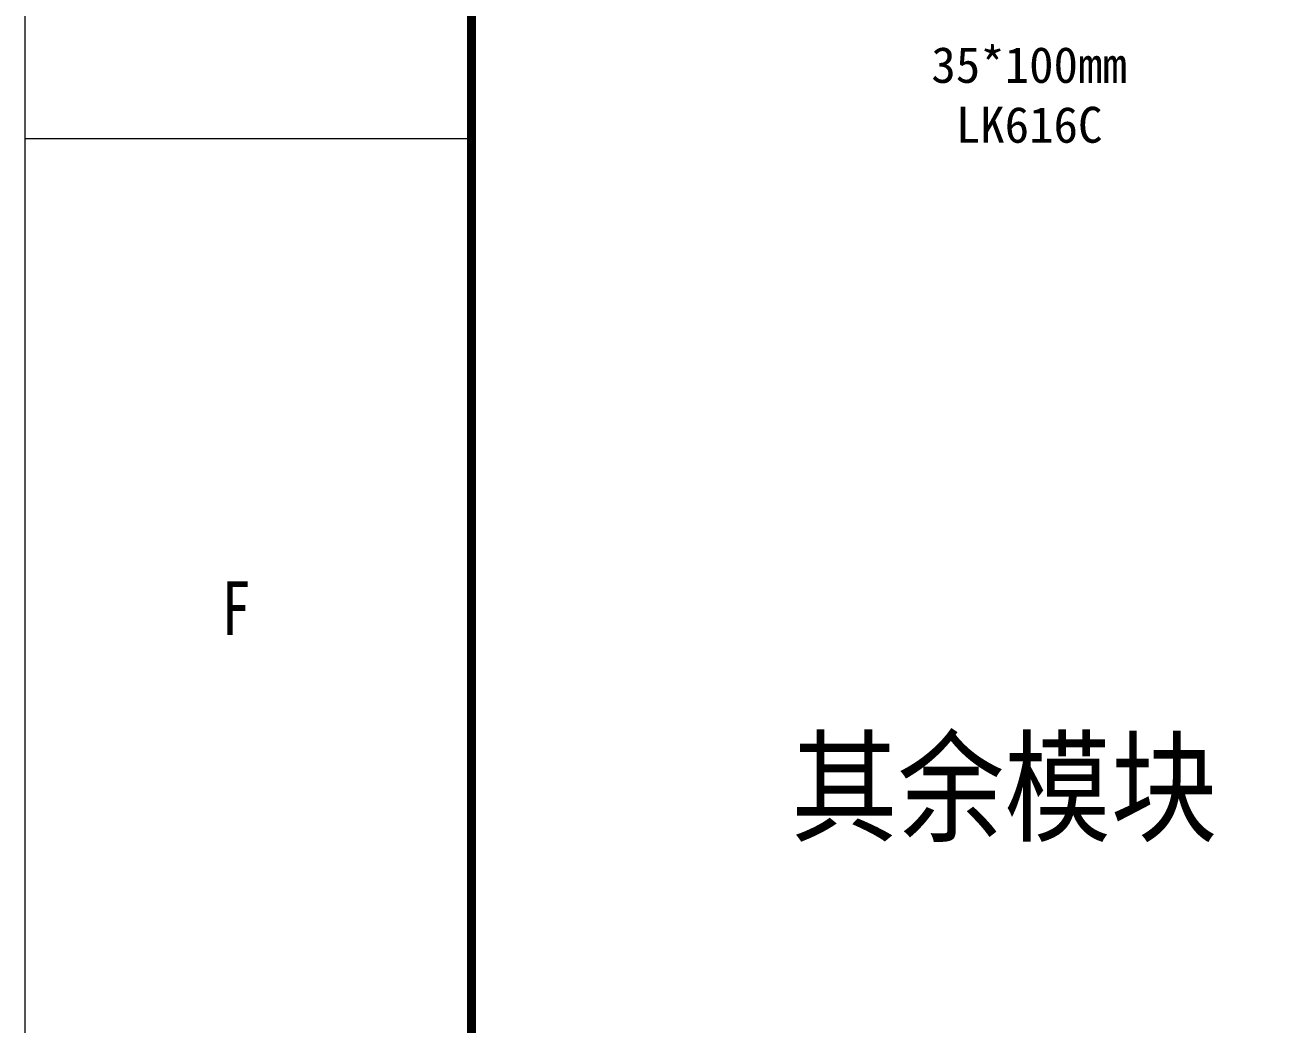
# Model space of a CAD drawing. Header units: millimetres. Extents: x 33157 to 59611, y -29750 to 1750.
# Drawn here: x 53105.8 to 53452.2, y -4300.5 to -4022.3 of the extents above; entities that cross this region are included whole.
import ezdxf

# ---------------------------------------------------------------- set-up
doc = ezdxf.new("R2010")
doc.units = ezdxf.units.MM
doc.layers.get('0').update_dxf_attribs({"lineweight": 18})
doc.layers.add('细实线', color=7, linetype='Continuous', lineweight=20)
doc.styles.add('HZ', font='arial.ttf')
doc.styles.get("Standard").update_dxf_attribs({"font": ''})
doc.styles.add('STYLE1', font='')
doc.styles.add('WMF-宋体0', font='')
doc.styles.get('Standard').set_extended_font_data('宋体')
doc.styles.get('STYLE1').set_extended_font_data('宋体')
doc.styles.get('WMF-宋体0').set_extended_font_data('宋体')

# ---------------------------------------------------------------- blocks, each defined once
blk = doc.blocks.new('和利时横图框')
blk.add_line((50221.27, 1052.75), (50096.91, 1052.75))
blk.add_lwpolyline([(50096.91, 269.31), (53051.59, 269.31), (53051.59, 2358.48), (50096.91, 2358.48)], close=True)
blk.add_lwpolyline([(50221.27, 319.05, 2.49, 2.49, 0), (53001.84, 319.05, 2.49, 2.49, 0), (53001.84, 2308.73, 2.49, 2.49, 0), (50221.27, 2308.73, 2.49, 2.49, 0)], format="xyseb", close=True)
at = {"width": 0.8}
blk.add_text('F', height=14.92, dxfattribs=at).set_placement((50151.63, 914.72))
at = {"style": 'HZ'}
for tag, p, height in [('北京和利时自动化驱动技术有限公司', (51649.92, 520.69), 24.79), ('图纸阶段', (52857.22, 518.92), 24.79), ('图纸名称', (52301.11, 424.67), 42.5), ('会签人', (51825.94, 376.93), 24)]:
    blk.add_attdef(tag, p, '', height=height, dxfattribs=at)
at = {"color": 3, "style": 'HZ'}
for tag, p, height in [('工程名称', (52244.96, 517.73), 28.33), ('设计时间', (52033.27, 464.54), 24), ('设计人', (51828.2, 464.14), 24), ('审核人', (51826.82, 419.74), 24), ('设计时间', (52033.27, 421.17), 24), ('图纸编号', (52420.84, 373.66), 24.79), ('批准人', (51828.28, 330.45), 24), ('设计时间', (52033.27, 331.46), 24)]:
    blk.add_attdef(tag, p, '', height=height, dxfattribs=at)
at = {"color": 0, "style": 'HZ'}
blk.add_attdef('页码', (52501.6, 331.93), '', height=20, dxfattribs=at)

msp = doc.modelspace()

# ---------------------------------------------------------------- block references
at = {"layer": '细实线'}
msp.add_blockref('和利时横图框', (3008.87, -5106.82), dxfattribs=at)

# ---------------------------------------------------------------- texts
at = {"color": 0, "style": 'STYLE1', "width": 0.87}
msp.add_text('其余模块', height=25, dxfattribs=at).set_placement((53319.1, -4247.02))
at = {"layer": '细实线', "insert": (53385.35, -4041.87), "char_height": 10, "width": 151.6345, "attachment_point": 5, "style": 'WMF-宋体0'}
msp.add_mtext('\\pxqc;35*100mm\\PLK616C', dxfattribs=at)

doc.saveas('drawing.dxf')
